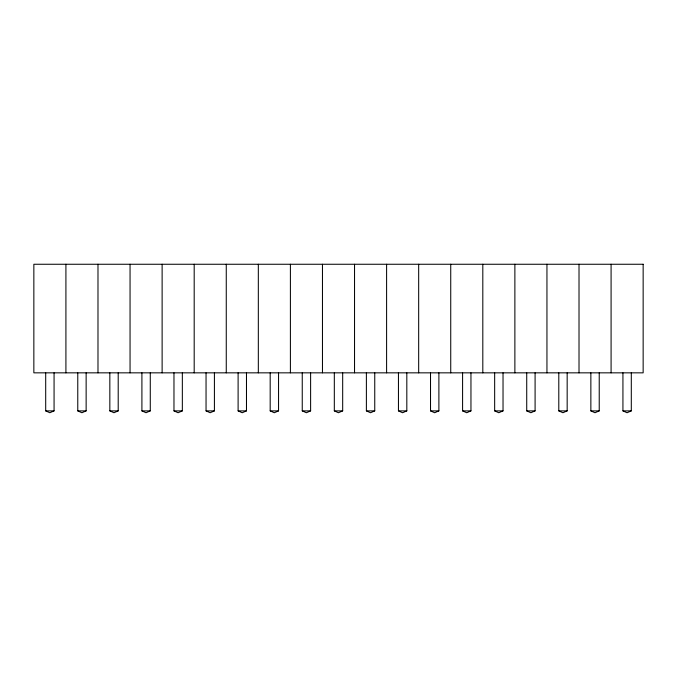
<?xml version="1.0" encoding="UTF-8"?>
<svg xmlns="http://www.w3.org/2000/svg" width="677" height="677" viewBox="0 0 677 677"><rect width="100%" height="100%" fill="white"/><g stroke="black" fill="none" stroke-linecap="round" stroke-linejoin="round"><path stroke-width="1.02" d="M54.067 372.841L54.067 410.88L49.836 412.742L45.697 410.88L45.697 372.841M86.14 372.841L86.14 410.88L81.9 412.742L77.77 410.88L77.77 372.841M118.204 372.841L118.204 410.88L113.973 412.742L109.835 410.88L109.835 372.841M150.277 372.841L150.277 410.88L146.037 412.742L141.908 410.88L141.908 372.841M182.341 372.841L182.341 410.88L178.11 412.742L173.972 410.88L173.972 372.841M214.414 372.841L214.414 410.88L210.175 412.742L206.045 410.88L206.045 372.841M246.479 372.841L246.479 410.88L242.248 412.742L238.109 410.88L238.109 372.841M278.552 372.841L278.552 410.88L274.312 412.742L270.182 410.88L270.182 372.841M310.616 372.841L310.616 410.88L306.385 412.742L302.247 410.88L302.247 372.841M342.68 372.841L342.68 410.88L338.449 412.742L334.32 410.88L334.32 372.841M374.753 372.841L374.753 410.88L370.522 412.742L366.384 410.88L366.384 372.841M406.818 372.841L406.818 410.88L402.587 412.742L398.448 410.88L398.448 372.841M438.891 372.841L438.891 410.88L434.659 412.742L430.521 410.88L430.521 372.841M470.955 372.841L470.955 410.88L466.724 412.742L462.586 410.88L462.586 372.841M503.028 372.841L503.028 410.88L498.797 412.742L494.659 410.88L494.659 372.841M535.092 372.841L535.092 410.88L530.861 412.742L526.723 410.88L526.723 372.841M567.165 372.841L567.165 410.88L562.934 412.742L558.796 410.88L558.796 372.841M599.23 372.841L599.23 410.88L594.998 412.742L590.86 410.88L590.86 372.841M631.303 372.841L631.303 410.88L627.071 412.742L622.933 410.88L622.933 372.841M45.697 410.88L54.067 410.88M77.77 410.88L86.14 410.88M109.835 410.88L118.204 410.88M141.908 410.88L150.277 410.88M173.972 410.88L182.341 410.88M206.045 410.88L214.414 410.88M238.109 410.88L246.479 410.88M270.182 410.88L278.552 410.88M302.247 410.88L310.616 410.88M334.32 410.88L342.68 410.88M366.384 410.88L374.753 410.88M398.448 410.88L406.818 410.88M430.521 410.88L438.891 410.88M462.586 410.88L470.955 410.88M494.659 410.88L503.028 410.88M526.723 410.88L535.092 410.88M558.796 410.88L567.165 410.88M590.86 410.88L599.23 410.88M622.933 410.88L631.303 410.88M611.086 264.258L611.086 372.841M579.013 264.258L579.013 372.841M546.948 264.258L546.948 372.841M514.875 264.258L514.875 372.841M482.811 264.258L482.811 372.841M450.738 264.258L450.738 372.841M418.674 264.258L418.674 372.841M386.601 264.258L386.601 372.841M354.536 264.258L354.536 372.841M322.464 264.258L322.464 372.841M290.399 264.258L290.399 372.841M258.326 264.258L258.326 372.841M226.262 264.258L226.262 372.841M194.189 264.258L194.189 372.841M162.125 264.258L162.125 372.841M130.052 264.258L130.052 372.841M97.987 264.258L97.987 372.841M65.914 264.258L65.914 372.841M643.15 264.258L33.85 264.258L33.85 372.841L643.15 372.841L643.15 264.258"/></g></svg>
